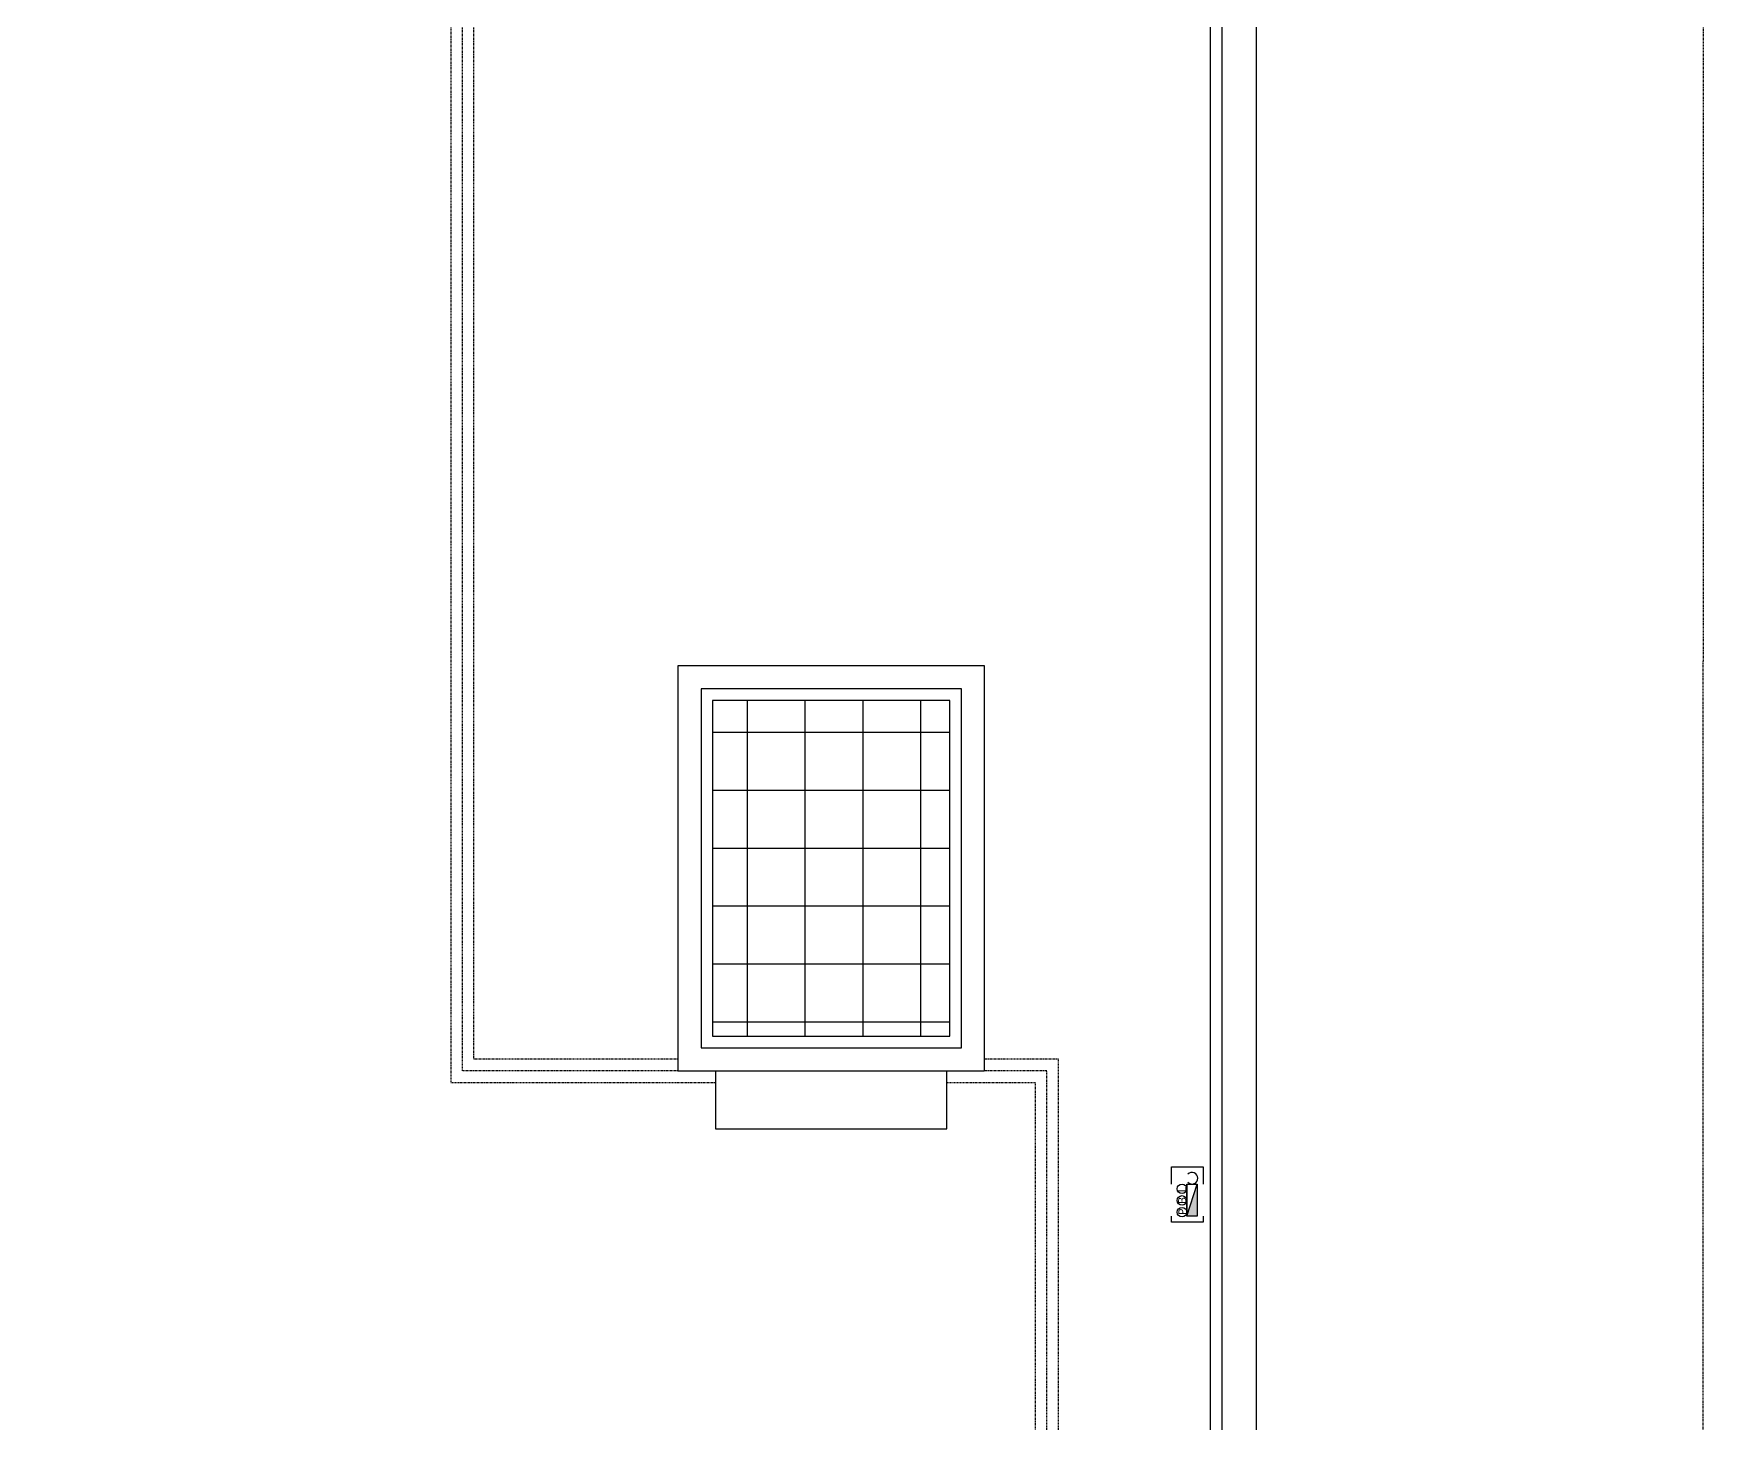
# Model space of a CAD drawing. Header units: millimetres. Extents: x 367092 to 767578, y 396038 to 811791.
# Drawn here: x 560216 to 561940, y 595094 to 596529 of the extents above; entities that cross this region are included whole.
import ezdxf
from ezdxf.enums import TextEntityAlignment as Align

# ---------------------------------------------------------------- set-up
doc = ezdxf.new("R2010")
doc.units = ezdxf.units.MM
doc.header["$LTSCALE"] = 100
doc.header["$MEASUREMENT"] = 0
for name, pattern in [('-HID', [2.5, 1.5, -1]), ('HIDDEN', [9.525, 6.35, -3.175]), ('HIDDEN2', [0.1875, 0.125, -0.0625])]:
    doc.linetypes.add(name, pattern=pattern)
doc.layers.get('0').update_dxf_attribs({"linetype": 'CONTINUOUS'})
for name, color, linetype in [('ELE2', 3, 'CONTINUOUS'), ('HAT-252', 252, 'CONTINUOUS'), ('IHC', 3, 'CONTINUOUS'), ('LAND-2', 4, 'CONTINUOUS'), ('LAND-3', 9, 'CONTINUOUS'), ('polesign', 7, 'HIDDEN2'), ('TEXT(AXIS)', 2, 'CONTINUOUS'), ('트렌치', 9, 'CONTINUOUS')]:
    doc.layers.add(name, color=color, linetype=linetype)
doc.styles.add('MAP_맑은고딕', font='malgun_0.ttf')

# ---------------------------------------------------------------- blocks, each defined once
blk = doc.blocks.new('소화전(H)')
at = {"layer": 'IHC'}
h = blk.add_hatch(color=3, dxfattribs=at)
h.dxf.hatch_style = 1
h.paths.add_polyline_path([(-2.78, 0), (2.78, -1.8), (2.78, 0)])
at = {"linetype": 'HIDDEN', "ltscale": 0.2}
for points in [[(-2.78, -4.44), (-5.75, -4.44), (-5.75, 1), (-2.78, 1)], [(2.78, 1), (3.78, 1), (3.78, -4.44), (2.78, -4.44)]]:
    blk.add_lwpolyline(points, dxfattribs=at)
at = {"layer": 'IHC', "color": 3}
for p, q in [((2.78, -1.8), (-2.78, 0)), ((-2.78, -1.8), (2.78, -1.8))]:
    blk.add_line(p, q, dxfattribs=at)
blk.add_lwpolyline([(2.78, -1.8), (-2.78, -1.8), (-2.78, 0), (2.78, 0)], close=True, dxfattribs=at)
for centre in [(-1.95, -2.63), (0.05, -2.63), (2.08, -2.63)]:
    blk.add_circle(centre, 0.83, dxfattribs=at)
blk.add_arc((-3.78, -0.9), 1, 313.176, 226.824, dxfattribs=at)
at = {"layer": 'IHC', "color": 2, "style": 'MAP_맑은고딕'}
for s, p in [('L', (-1.84, -2.62)), ('B', (0.06, -2.62)), ('P', (2, -2.58))]:
    blk.add_text(s, height=1.38, rotation=180, dxfattribs=at).set_placement(p, align=Align.MIDDLE_CENTER)
blk = doc.blocks.new('A$C5041cb64')
at = {"xscale": 100, "yscale": 100, "zscale": 100, "rotation": 270}
blk.add_blockref('소화전(H)', (-303358, 126888), dxfattribs=at)
blk = doc.blocks.new('sdafewf')
at = {"layer": 'ELE2', "color": 253, "ltscale": 0.1}
for points in [[(240076, 123083), (239476, 123083), (239476, 39333), (240076, 39333), (240076, 123083)], [(230726, 90283), (230726, 89283), (234726, 89283), (234726, 90283)]]:
    blk.add_lwpolyline(points, dxfattribs=at)
at = {"layer": 'HAT-252', "color": 253, "ltscale": 0.1}
for points in [[(231276, 90883), (231276, 96683)], [(232276, 90883), (232276, 96683)], [(233276, 90883), (233276, 96683)], [(234276, 90883), (234276, 96683)], [(230676, 96133), (234776, 96133)], [(230676, 95133), (234776, 95133)], [(230676, 94133), (234776, 94133)], [(230676, 93133), (234776, 93133)], [(230676, 92133), (234776, 92133)], [(230676, 91133), (234776, 91133)]]:
    blk.add_lwpolyline(points, dxfattribs=at)
at = {"layer": 'LAND-2', "color": 253, "linetype": '-HID', "ltscale": 0.1}
for points in [[(230076, 90283), (226351, 90283), (226351, 125883)], [(230076, 90483), (226551, 90483), (226551, 125883)], [(63651, 47783), (202651, 47783), (202651, 31533), (223851, 31533), (223851, 47783), (236651, 47783), (236651, 90483), (235376, 90483)], [(202851, 47983), (202851, 31733), (223651, 31733), (223651, 47983), (236451, 47983), (236451, 90283), (235376, 90283)]]:
    blk.add_lwpolyline(points, dxfattribs=at)
at = {"layer": 'LAND-3', "color": 253, "linetype": '-HID', "ltscale": 0.1}
blk.add_lwpolyline([(39267, 15588), (247787, 15588), (247801, 138133), (144908, 138123), (51695, 138167)], dxfattribs=at)
at = {"layer": 'TEXT(AXIS)', "color": 253, "ltscale": 0.1}
for points in [[(230076, 90283), (235376, 90283), (235376, 97283), (230076, 97283)], [(230476, 90683), (234976, 90683), (234976, 96883), (230476, 96883)]]:
    blk.add_lwpolyline(points, close=True, dxfattribs=at)
at = {"layer": '트렌치', "color": 253, "ltscale": 0.1}
blk.add_lwpolyline([(228551, 126883), (228551, 122883), (231651, 122883), (231651, 121083), (239276, 121083), (239276, 41333), (231651, 41333), (231651, 39533), (228551, 39533), (228551, 35733), (225651, 35733), (225651, 28908), (63526, 28908), (63526, 117683)], dxfattribs=at)
at = {"layer": '트렌치', "color": 253, "linetype": '-HID', "ltscale": 0.1}
for points in [[(226151, 126883), (226151, 90083), (230726, 90083)], [(234726, 90083), (236251, 90083), (236251, 48183), (223451, 48183), (223451, 31933), (203051, 31933), (203051, 48183), (63651, 48183)]]:
    blk.add_lwpolyline(points, dxfattribs=at)
at = {"layer": '트렌치', "color": 253, "ltscale": 0.1}
blk.add_lwpolyline([(230676, 90883), (234776, 90883), (234776, 96683), (230676, 96683)], close=True, dxfattribs=at)
at = {"color": 253, "linetype": '-HID', "ltscale": 0.1}
blk.add_blockref('A$C5041cb64', (542409, -38838), dxfattribs=at)

msp = doc.modelspace()

# ---------------------------------------------------------------- block references
at = {"layer": 'polesign', "xscale": 0.05973333333333333, "yscale": 0.05973333333333333, "zscale": 0.05973333333333333}
msp.add_blockref('sdafewf', (547137.7, 590065.5), dxfattribs=at)

doc.saveas('drawing.dxf')
